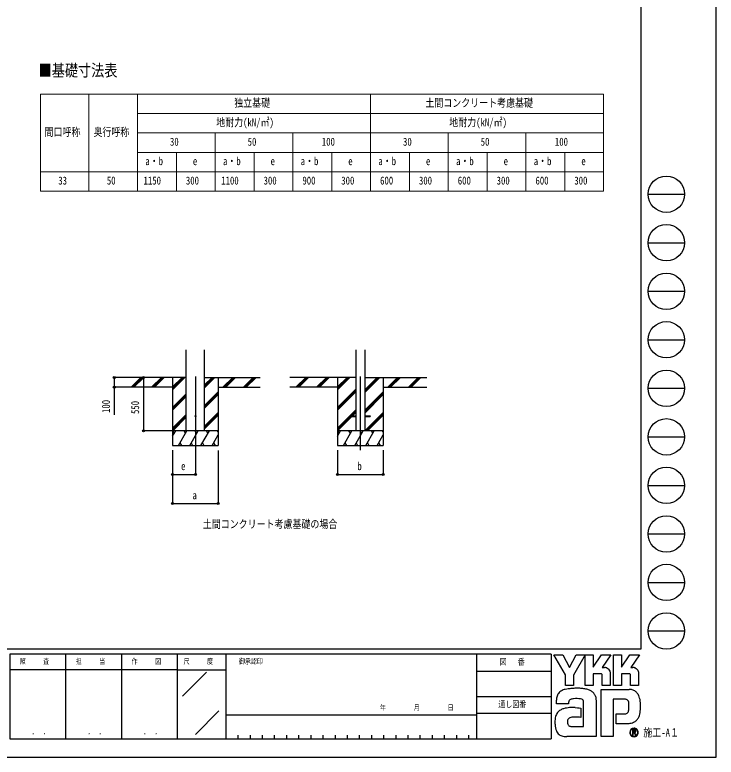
# Model space of a CAD drawing. Units: millimetres, scale not verified. Extents: x -10512 to 10512, y -7425 to 7425.
# Drawn here: x 3291 to 10512, y -7425 to 223 of the extents above; entities that cross this region are included whole.
import ezdxf
from ezdxf.enums import TextEntityAlignment as Align

# ---------------------------------------------------------------- set-up
doc = ezdxf.new("R2010")
doc.units = ezdxf.units.MM
doc.header["$LTSCALE"] = 40
doc.layers.add('0-1_TABLE1', color=7, linetype='Continuous', lineweight=18)
for name, color, linetype in [('0-2_USER1', 3, 'Continuous'), ('0-3_YKK_12', 2, 'Continuous'), ('0-4_YKK_13', 4, 'Continuous'), ('0-5_YKK_A1', 4, 'Continuous'), ('0-6_YKK_D', 6, 'Continuous'), ('0-7_YKK_ZWAK', 7, 'Continuous')]:
    doc.layers.add(name, color=color, linetype=linetype)
doc.styles.add('ＭＳ ゴシック', font='')
doc.styles.get('ＭＳ ゴシック').set_extended_font_data('MS Gothic')

msp = doc.modelspace()

# ---------------------------------------------------------------- linework, layer by layer
at = {"layer": '0-1_TABLE1'}
for p, q in [((3554.06, -593.99), (9354.06, -593.99)), ((3554.06, -593.99), (3554.06, -1593.99)), ((4054.06, -593.99), (4054.06, -1593.99)), ((4554.06, -593.99), (4554.06, -1593.99)), ((6954.06, -593.99), (6954.06, -1593.99)), ((4554.06, -793.99), (9354.06, -793.99)), ((4554.06, -993.99), (9354.06, -993.99)), ((5354.06, -993.99), (5354.06, -1593.99)), ((6154.06, -993.99), (6154.06, -1593.99)), ((7754.06, -993.99), (7754.06, -1593.99)), ((8554.06, -993.99), (8554.06, -1593.99)), ((4554.06, -1193.99), (9354.06, -1193.99)), ((4954.06, -1193.99), (4954.06, -1593.99)), ((5754.06, -1193.99), (5754.06, -1593.99)), ((6554.06, -1193.99), (6554.06, -1593.99)), ((7354.06, -1193.99), (7354.06, -1593.99)), ((8154.06, -1193.99), (8154.06, -1593.99)), ((8954.06, -1193.99), (8954.06, -1593.99)), ((3554.06, -1393.99), (9354.06, -1393.99)), ((3554.06, -1593.99), (9354.06, -1593.99))]:
    msp.add_line(p, q, dxfattribs=at)
msp.add_lwpolyline([(9354.06, -593.99), (9354.06, -1193.99), (9354.06, -1593.99)], dxfattribs=at)
at = {"layer": '0-3_YKK_12'}
for p, q in [((5149.85, -3503.29), (5149.85, -4262.5)), ((6848.31, -3503.29), (6848.31, -4262.5))]:
    msp.add_line(p, q, dxfattribs=at)
at = {"layer": '0-4_YKK_13'}
for p, q in [((6748.31, -3908), (6748.31, -3917)), ((6748.31, -3908), (6803.11, -3908)), ((6748.31, -3917), (6803.11, -3917)), ((6893.51, -3908), (6948.31, -3908)), ((6893.51, -3917), (6948.31, -3917)), ((6948.31, -3908), (6948.31, -3917))]:
    msp.add_line(p, q, dxfattribs=at)
msp.add_circle((5149.85, -3912.5), 5, dxfattribs=at)
at = {"layer": '0-5_YKK_A1'}
for p, q in [((5056.1, -4062.5), (5056.1, -3227.15)), ((5243.6, -4062.5), (5243.6, -3227.15)), ((6803.11, -3227.15), (6803.11, -4062.5)), ((6893.51, -3227.15), (6893.51, -4062.5)), ((5056.1, -3512.5), (4423.9, -3512.5)), ((4490.58, -3611.1), (4589.18, -3512.5)), ((4503.32, -3612.5), (4603.32, -3512.5)), ((4517.46, -3612.5), (4617.47, -3512.5)), ((4702.72, -3611.1), (4801.31, -3512.5)), ((4715.45, -3612.5), (4815.46, -3512.5)), ((4729.6, -3612.5), (4829.6, -3512.5)), ((4914.85, -3512.5), (4914.85, -4212.5)), ((4914.85, -3639.38), (5041.73, -3512.5)), ((4914.85, -3625.24), (5027.59, -3512.5)), ((4914.85, -3611.1), (5013.45, -3512.5)), ((5243.6, -3619), (5350.1, -3512.5)), ((5243.6, -3604.86), (5335.96, -3512.5)), ((5243.6, -3590.71), (5321.81, -3512.5)), ((5243.6, -3512.5), (5815.47, -3512.5)), ((5384.85, -3512.5), (5384.85, -4212.5)), ((5433.94, -3612.5), (5533.95, -3512.5)), ((5448.09, -3612.5), (5548.09, -3512.5)), ((5462.23, -3612.5), (5562.23, -3512.5)), ((5646.08, -3612.5), (5746.08, -3512.5)), ((5660.22, -3612.5), (5760.22, -3512.5)), ((5674.36, -3612.5), (5774.36, -3512.5)), ((6803.11, -3512.5), (6122.36, -3512.5)), ((6189.04, -3611.1), (6287.64, -3512.5)), ((6201.78, -3612.5), (6301.78, -3512.5)), ((6215.92, -3612.5), (6315.92, -3512.5)), ((6401.18, -3611.1), (6499.77, -3512.5)), ((6413.91, -3612.5), (6513.91, -3512.5)), ((6428.06, -3612.5), (6528.06, -3512.5)), ((6613.31, -3512.5), (6613.31, -4212.5)), ((6613.31, -3639.38), (6740.19, -3512.5)), ((6613.31, -3625.24), (6726.05, -3512.5)), ((6613.31, -3611.1), (6711.9, -3512.5)), ((6893.51, -3667.55), (7048.56, -3512.5)), ((6893.51, -3653.41), (7034.41, -3512.5)), ((6893.51, -3639.26), (7020.27, -3512.5)), ((6893.51, -3512.5), (7531.51, -3512.5)), ((7083.31, -3512.5), (7083.31, -4212.5)), ((7132.4, -3612.5), (7232.4, -3512.5)), ((7146.55, -3612.5), (7246.55, -3512.5)), ((7160.69, -3612.5), (7260.69, -3512.5)), ((7344.54, -3612.5), (7444.54, -3512.5)), ((7358.68, -3612.5), (7458.68, -3512.5)), ((7372.82, -3612.5), (7472.82, -3512.5)), ((4914.85, -3612.5), (4423.9, -3612.5)), ((5243.6, -3802.84), (5384.85, -3661.6)), ((5384.85, -3612.5), (5815.47, -3612.5)), ((6613.31, -3612.5), (6122.36, -3612.5)), ((6613.31, -3823.23), (6803.11, -3633.43)), ((6613.31, -3837.37), (6803.11, -3647.57)), ((6613.31, -3851.51), (6803.11, -3661.71)), ((6893.51, -3851.39), (7083.31, -3661.6)), ((7083.31, -3612.5), (7531.51, -3612.5)), ((4914.85, -3823.23), (5056.1, -3681.98)), ((4914.85, -3837.37), (5056.1, -3696.12)), ((4914.85, -3851.51), (5056.1, -3710.26)), ((5243.6, -3816.99), (5384.85, -3675.74)), ((5243.6, -3831.13), (5384.85, -3689.88)), ((6893.51, -3865.54), (7083.31, -3675.74)), ((6893.51, -3879.68), (7083.31, -3689.88)), ((4914.85, -4035.36), (5056.1, -3894.11)), ((5243.6, -4014.98), (5384.85, -3873.73)), ((5243.6, -4029.12), (5384.85, -3887.87)), ((6613.31, -4035.36), (6803.11, -3845.56)), ((6754.81, -3908), (6803.11, -3859.7)), ((6768.95, -3908), (6803.11, -3873.84)), ((6894.53, -4062.5), (7083.31, -3873.73)), ((6908.67, -4062.5), (7083.31, -3887.87)), ((4914.85, -4049.5), (5056.1, -3908.25)), ((4915.99, -4062.5), (5056.1, -3922.39)), ((5243.6, -4043.26), (5384.85, -3902.01)), ((6613.31, -4049.5), (6748.31, -3914.5)), ((6614.45, -4062.5), (6759.95, -3917)), ((6922.82, -4062.5), (7083.31, -3902.01)), ((5384.85, -4062.5), (4914.85, -4062.5)), ((4914.85, -4118.67), (4947.28, -4062.5)), ((4932.28, -4088.48), (4917.27, -4062.5)), ((4976.14, -4212.5), (5062.75, -4062.5)), ((5047.75, -4088.48), (5032.75, -4062.5)), ((5091.61, -4212.5), (5178.22, -4062.5)), ((5163.22, -4088.48), (5148.21, -4062.5)), ((5207.08, -4212.5), (5293.69, -4062.5)), ((5278.69, -4088.48), (5263.69, -4062.5)), ((5322.55, -4212.5), (5384.85, -4104.61)), ((5384.85, -4072.36), (5379.16, -4062.5)), ((7083.31, -4062.5), (6613.31, -4062.5)), ((6613.31, -4118.67), (6645.74, -4062.5)), ((6630.73, -4088.48), (6615.73, -4062.5)), ((6674.6, -4212.5), (6761.21, -4062.5)), ((6746.21, -4088.48), (6731.21, -4062.5)), ((6790.07, -4212.5), (6876.68, -4062.5)), ((6861.68, -4088.48), (6846.67, -4062.5)), ((6905.54, -4212.5), (6992.15, -4062.5)), ((6977.15, -4088.48), (6962.14, -4062.5)), ((7021.01, -4212.5), (7083.31, -4104.61)), ((7083.31, -4072.36), (7077.62, -4062.5)), ((4991.14, -4186.52), (5006.14, -4212.5)), ((5106.61, -4186.52), (5121.61, -4212.5)), ((5222.08, -4186.52), (5237.08, -4212.5)), ((5337.55, -4186.52), (5352.55, -4212.5)), ((6689.6, -4186.52), (6704.6, -4212.5)), ((6805.07, -4186.52), (6820.07, -4212.5)), ((6920.54, -4186.52), (6935.54, -4212.5)), ((7036.01, -4186.52), (7051.01, -4212.5)), ((4914.85, -4212.5), (5384.85, -4212.5)), ((6613.31, -4212.5), (7083.31, -4212.5))]:
    msp.add_line(p, q, dxfattribs=at)
at = {"layer": '0-6_YKK_D'}
for p, q in [((4489.51, -3512.5), (4313.85, -3512.5)), ((4648.79, -3512.5), (4613.85, -3512.5)), ((4614.85, -3512.5), (4614.85, -4062.5)), ((4489.51, -3612.5), (4313.85, -3612.5)), ((4913.85, -4062.5), (4613.85, -4062.5)), ((4914.85, -4262.5), (4914.85, -4513.5)), ((4914.85, -4262.5), (4914.85, -4813.5)), ((5149.85, -4264.53), (5149.85, -4513.5)), ((5384.85, -4266.57), (5384.85, -4813.5)), ((6613.31, -4262.5), (6613.31, -4513.5)), ((7083.31, -4262.5), (7083.31, -4513.5)), ((4914.85, -4512.5), (5149.85, -4512.5)), ((6613.31, -4512.5), (7083.31, -4512.5)), ((4914.85, -4812.5), (5384.85, -4812.5))]:
    msp.add_line(p, q, dxfattribs=at)
msp.add_lwpolyline([(4314.85, -3512.5), (4314.85, -3612.5), (4314.85, -3899)], dxfattribs=at)
for centre in [(4314.85, -3512.5), (4614.85, -3512.5), (4314.85, -3612.5), (4614.85, -4062.5), (4914.85, -4512.5), (5149.85, -4512.5), (6613.31, -4512.5), (7083.31, -4512.5), (4914.85, -4812.5), (5384.85, -4812.5)]:
    msp.add_circle(centre, 10.62, dxfattribs=at)
at = {"layer": '0-7_YKK_ZWAK'}
for p, q in [((9737.55, 6937.5), (9737.55, -6312.5)), ((9812.55, -1625), (10187.55, -1625)), ((9812.55, -2125), (10187.55, -2125)), ((9812.55, -2625), (10187.55, -2625)), ((9812.55, -3125), (10187.55, -3125)), ((9812.55, -3625), (10187.55, -3625)), ((9812.55, -4125), (10187.55, -4125)), ((9812.55, -4625), (10187.55, -4625)), ((9812.55, -5125), (10187.55, -5125)), ((9812.55, -5625), (10187.55, -5625)), ((9812.55, -6125), (10187.55, -6125)), ((9737.55, -6312.5), (-9762.45, -6312.5)), ((3812.55, -6362.5), (3812.55, -7237.5)), ((4387.55, -6362.5), (4387.55, -7237.5)), ((4962.55, -6362.5), (4962.55, -7237.5)), ((5462.55, -6362.5), (4962.55, -6362.5)), ((8043.8, -6362.5), (5462.55, -6362.5)), ((5462.55, -6362.5), (5462.55, -7237.5)), ((8043.8, -6362.5), (8043.8, -7237.5)), ((8812.55, -6362.5), (8043.8, -6362.5)), ((8812.55, -6362.5), (8812.55, -7237.5)), ((4962.55, -6525), (3237.55, -6525)), ((4962.55, -6525), (5462.55, -6525)), ((5017.76, -6795.73), (5262.59, -6550.9)), ((8043.8, -6537.5), (8812.55, -6537.5)), ((8043.8, -6800), (8812.55, -6800)), ((5151.68, -7189.97), (5392.23, -6949.42)), ((5462.55, -6987.5), (8043.8, -6987.5)), ((8812.55, -6975), (8043.8, -6975)), ((3237.55, -7237.5), (4962.55, -7237.5)), ((4962.55, -7237.5), (5462.55, -7237.5)), ((5462.55, -7237.5), (8043.8, -7237.5)), ((5587.55, -7200), (5587.55, -7237.5)), ((5712.55, -7200), (5712.55, -7237.5)), ((5837.55, -7200), (5837.55, -7237.5)), ((5962.55, -7200), (5962.55, -7237.5)), ((6087.55, -7200), (6087.55, -7237.5)), ((6212.55, -7200), (6212.55, -7237.5)), ((6337.55, -7200), (6337.55, -7237.5)), ((6462.55, -7200), (6462.55, -7237.5)), ((6587.55, -7200), (6587.55, -7237.5)), ((6712.55, -7200), (6712.55, -7237.5)), ((6837.55, -7200), (6837.55, -7237.5)), ((6962.55, -7200), (6962.55, -7237.5)), ((7087.55, -7200), (7087.55, -7237.5)), ((7212.55, -7200), (7212.55, -7237.5)), ((7337.55, -7200), (7337.55, -7237.5)), ((7462.55, -7200), (7462.55, -7237.5)), ((7587.55, -7200), (7587.55, -7237.5)), ((7712.55, -7200), (7712.55, -7237.5)), ((7837.55, -7200), (7837.55, -7237.5)), ((7962.55, -7200), (7962.55, -7237.5)), ((8043.8, -7237.5), (8812.55, -7237.5)), ((9666.68, -7209.95), (9666.68, -7209.95))]:
    msp.add_line(p, q, dxfattribs=at)
for points in [[(-10512.5, -7425), (10512.5, -7425), (10512.5, 7425), (-10512.5, 7425)], [(8840.05, -6370), (8932.08, -6370), (9001.18, -6500.25), (9070.1, -6370), (9162.19, -6370), (9044.18, -6579.98), (9044.18, -6685.33), (8960.24, -6685.33), (8960.24, -6577.14)]]:
    msp.add_lwpolyline(points, close=True, dxfattribs=at)
for points in [[(4962.55, -6362.5), (3237.55, -6362.5), (3237.55, -7237.5)], [(9326.37, -6566.52), (9246.92, -6566.52), (9246.92, -6685.24), (9162.29, -6685.24), (9162.29, -6370), (9246.92, -6370), (9246.92, -6498.96), (9330.17, -6370), (9429.6, -6370), (9340.4, -6500.53), (9343.56, -6500.53), (9347.05, -6500.53), (9350.63, -6500.53), (9354.08, -6500.53), (9357.16, -6500.53), (9359.65, -6500.53), (9361.31, -6500.53), (9361.92, -6500.53)], [(9618.78, -6566.52), (9539.42, -6566.52), (9539.42, -6685.33), (9454.74, -6685.33), (9454.74, -6370), (9539.42, -6370), (9539.42, -6498.96), (9622.58, -6370), (9722.01, -6370), (9632.81, -6500.53), (9636, -6500.53), (9639.51, -6500.53), (9643.09, -6500.53), (9646.53, -6500.53), (9649.6, -6500.53), (9652.08, -6500.53), (9653.73, -6500.53), (9654.33, -6500.53)], [(9386.26, -6505.53), (9396.37, -6511.31), (9404.93, -6518.83), (9411.81, -6527.8), (9416.89, -6537.87), (9420.03, -6548.74), (9421.1, -6560.09), (9421.1, -6685.55), (9338.53, -6685.55), (9338.53, -6578.52)], [(9678.7, -6505.53), (9688.84, -6511.31), (9697.44, -6518.83), (9704.35, -6527.8), (9709.46, -6537.87), (9712.62, -6548.74), (9713.7, -6560.09), (9713.7, -6685.33), (9630.93, -6685.33), (9630.93, -6578.52)], [(9572.17, -6828.77), (9452.98, -6828.77), (9452.98, -7212.5), (9328.08, -7212.5), (9328.08, -6726.98), (9618.38, -6726.98)], [(9269.27, -6797.91), (9272.82, -6812.25), (9274.83, -6827.61), (9275.46, -6843.97), (9275.46, -7212.5), (8973.88, -7212.5)], [(9696.78, -6761.28), (9704.93, -6771.56), (9711.03, -6781.52), (9715.29, -6790.54)], [(9011.99, -6830.78), (9006.18, -6834.05), (9001.65, -6838.04), (8998.22, -6842.71), (8995.73, -6847.99), (8994.01, -6853.83), (8992.9, -6860.17), (8992.23, -6866.97), (8991.82, -6874.17), (8866.86, -6874.47), (8867.23, -6857.38), (8867.92, -6838.18)], [(9059.87, -6913.82), (9083.52, -6915.38), (9102.11, -6917.46), (9114.28, -6919.42), (9118.63, -6920.58), (9118.63, -7016.18), (9104.81, -7014.72), (9089.64, -7013.9), (9074.12, -7013.58), (9059.22, -7013.63), (9045.92, -7013.91), (9035.21, -7014.27), (9028.06, -7014.59), (9025.46, -7014.73), (9014.66, -7016.71), (9005.34, -7019.8), (8997.51, -7024.03), (8991.17, -7029.42), (8986.32, -7035.99), (8982.96, -7043.76), (8981.09, -7052.75), (8980.71, -7062.98), (8981.91, -7074.22), (8984.29, -7083.52), (8987.73, -7091.04), (8992.07, -7096.97), (8997.15, -7101.49), (9002.83, -7104.76), (9008.97, -7106.98), (9015.4, -7108.31), (9148.16, -7108.31), (9148.16, -6862.68), (9148.19, -6857.81), (9147.94, -6853.05), (9147.32, -6848.47), (9146.25, -6844.12), (9144.66, -6840.06), (9142.46, -6836.37), (9139.59, -6833.1), (9135.97, -6830.31)], [(9135.97, -6830.31), (9128.18, -6827.25), (9115.73, -6824.67), (9099.85, -6822.75), (9081.77, -6821.74), (9062.71, -6821.82), (9043.91, -6823.21)], [(9614.57, -6902.49), (9614.41, -6886.58), (9613.65, -6872.24), (9611.86, -6859.66), (9608.59, -6848.98)], [(9686.41, -7052.43), (9674.87, -7061.39), (9662.86, -7068.44), (9650.46, -7073.7), (9637.75, -7077.3), (9624.84, -7079.36), (9611.8, -7080.02), (9483.4, -7080.02), (9483.4, -6979.16), (9555.8, -6979.16), (9569.15, -6978.97), (9580.89, -6977.83), (9590.97, -6974.88)], [(9686.52, -7156.49), (9686.45, -7155.03), (9686.27, -7153.62), (9685.97, -7152.26), (9685.55, -7150.97), (9685.01, -7149.75), (9684.35, -7148.59), (9683.58, -7147.52), (9682.7, -7146.53), (9681.54, -7145.51), (9680.26, -7144.62), (9678.85, -7143.86), (9677.33, -7143.23), (9675.7, -7142.74), (9673.96, -7142.39), (9672.12, -7142.18), (9670.19, -7142.11), (9651.25, -7142.11), (9651.25, -7197.85), (9656.97, -7197.85), (9656.97, -7147.79), (9670.19, -7147.79), (9671.56, -7147.84), (9672.84, -7147.97), (9674.04, -7148.19), (9675.16, -7148.5), (9676.18, -7148.89), (9677.11, -7149.36), (9677.94, -7149.92), (9678.66, -7150.56)], [(9680.9, -7156.49), (9680.55, -7159.17), (9679.59, -7161.28), (9678.15, -7162.89), (9676.37, -7164.06), (9674.36, -7164.86), (9672.26, -7165.35), (9670.21, -7165.6), (9668.32, -7165.67), (9663.36, -7165.67), (9665.86, -7169.92), (9682.23, -7198.04), (9688.78, -7198.04), (9673, -7170.98), (9674.48, -7170.68), (9675.89, -7170.31), (9677.23, -7169.86), (9678.49, -7169.33), (9679.67, -7168.72), (9680.77, -7168.04), (9681.78, -7167.28), (9682.7, -7166.44)]]:
    msp.add_lwpolyline(points, dxfattribs=at)
for centre in [(10000.05, -1625), (10000.05, -2125), (10000.05, -2625), (10000.05, -3125), (10000.05, -3625), (10000.05, -4125), (10000.05, -4625), (10000.05, -5125), (10000.05, -5625), (10000.05, -6125)]:
    msp.add_circle(centre, 187.5, dxfattribs=at)
for centre, radius, start, end in [((9362.04, -6562.97), 62.44, 78.26798, 90.11215), ((9654.45, -6563.08), 62.55, 78.27851, 90.10826), ((9326.81, -6578.23), 11.72, 358.57817, 92.1683), ((9362.93, -6558.43), 57.81, 66.19963, 78.22058), ((9619.27, -6578.18), 11.67, 358.29941, 92.43455), ((9655.31, -6558.7), 58.09, 66.2483, 78.23226), ((8993.23, -6906.73), 183.13, 100.93159, 107.35499), ((9055.13, -7207.04), 489.75, 97.86054, 101.37938), ((9084.19, -7408.95), 693.73, 94.90201, 97.9576), ((9086.17, -7425.11), 710, 91.6169, 94.94971), ((9083.42, -7310.15), 595.01, 87.51794, 91.66439), ((9091.15, -7144.44), 429.12, 81.92631, 87.59083), ((9113.97, -6988.08), 271.1, 73.67137, 82.05943), ((9147.82, -6874.79), 152.88, 60.60528, 73.9085), ((9613.64, -6860.53), 133.64, 78.73198, 87.96551), ((9617.56, -6840.49), 113.22, 69.03034, 78.69541), ((9017.6, -6839.67), 149.2, 163.48385, 171.57982), ((8979.01, -6828.22), 108.95, 152.2125, 163.4865), ((8962.34, -6819.6), 90.18, 138.03852, 152.12015), ((8962.33, -6820.02), 90.45, 122.60463, 137.83438), ((8974.29, -6839.36), 113.2, 108.37421, 122.42809), ((9161.67, -6847.16), 122.01, 52.17347, 59.90542), ((9174.06, -6831.12), 101.74, 43.55042, 52.14561), ((9180.89, -6824.52), 92.24, 34.48659, 43.50182), ((9180.94, -6824.38), 92.12, 25.58915, 34.43128), ((9172.74, -6828.22), 101.17, 17.43089, 25.54591), ((9621.21, -6830.75), 102.82, 59.39484, 68.9885), ((9622.9, -6827.78), 99.4, 50.3012, 59.3616), ((9622.28, -6828.48), 100.33, 42.05209, 50.28551), ((9572.73, -6857.03), 157.3, 14.76267, 25.00486), ((9094.51, -6851.15), 226.96, 171.55622, 176.72493), ((9044.98, -6909.07), 84.96, 102.4979, 112.84632), ((9061.41, -6979.98), 157.75, 96.37207, 102.75341), ((9572.85, -6890.03), 61.26, 77.94572, 90.63794), ((9578.18, -6865.04), 35.72, 60.20991, 77.92418), ((9581.63, -6858.55), 28.37, 39.8078, 59.75378), ((9576.78, -6862.26), 34.47, 22.65544, 39.38165), ((9476.25, -6883.32), 257.3, 7.9139, 14.95041), ((9379.89, -6897.34), 354.67, 2.54376, 8.01251), ((9324.66, -6900.24), 409.98, 357.76419, 2.60674), ((8958.69, -7029.07), 101.91, 130.60221, 141.94427), ((8964.69, -7036.28), 111.29, 120.60724, 130.53081), ((8976.54, -7056.43), 134.67, 112.58838, 120.58162), ((8992.48, -7094.75), 176.17, 106.61303, 112.59024), ((9017.56, -7179.03), 264.11, 99.87193, 106.59825), ((9031.61, -7258.18), 344.49, 94.78469, 99.91711), ((9038.45, -7336.93), 423.53, 90.80099, 94.81812), ((9039.49, -7395.56), 482.18, 87.57779, 90.82714), ((9550.12, -6932.85), 62.07, 334.00676, 347.34989), ((9481.24, -6916.9), 132.77, 347.14308, 355.40008), ((9330.51, -6903.94), 284.06, 355.2339, 0.29193), ((9422.87, -6911.98), 311.04, 347.15166, 352.97565), ((9340.42, -6901.25), 394.19, 352.8937, 357.82206), ((9095.33, -7058.72), 243.22, 174.55588, 182.47272), ((9022.45, -7051.74), 170.01, 164.97537, 174.56739), ((8981.14, -7040.72), 127.26, 153.89178, 164.94341), ((8962.32, -7031.67), 106.37, 142.04688, 153.80771), ((9579.3, -6948.57), 28.78, 293.91672, 314.09376), ((9575.37, -6945.11), 34, 314.78099, 333.92928), ((9588.53, -6945.72), 144.93, 318.67367, 325.29112), ((9625.9, -6973.56), 98.37, 326.23251, 339.61931), ((9533.51, -6937.79), 197.44, 339.22498, 347.31457), ((9231.24, -7056.58), 379.12, 181.90948, 187.89042), ((9071.73, -7079.01), 218.04, 187.80471, 196.36971), ((9603.07, -6958.47), 125.59, 311.57033, 318.66243), ((8987.51, -7103.89), 130.22, 196.3102, 208.20993), ((8950.84, -7123.41), 88.68, 208.29777, 223.35561), ((8942.57, -7130.69), 77.67, 223.64205, 239.63663), ((9666.75, -7170.47), 44.1, 90.09157, 179.92363), ((9666.49, -7170.52), 43.83, 179.86065, 225.14399), ((9666.48, -7170.33), 39.22, 134.8007, 180.12175), ((9666.32, -7170.58), 39.06, 179.75513, 225.29722), ((9666.59, -7170.11), 39.14, 89.86602, 135.149), ((9666.75, -7170.39), 44.02, 44.93442, 90.08536), ((9666.76, -7170.41), 39.44, 45.03108, 90.11509), ((9666.62, -7170.35), 39.6, 270.09072, 359.90926), ((9672.52, -7156.26), 8.38, 358.3894, 42.86139), ((9672.69, -7156.89), 13.84, 316.37674, 1.6565), ((9666.79, -7170.42), 39.43, 0.00643, 45.07115), ((9667.1, -7170.25), 43.68, 359.78949, 45.13288), ((9666.99, -7170.6), 43.78, 314.92572, 0.23508), ((8949.43, -7118.2), 91.91, 239.8785, 253.65355), ((8962, -7075.02), 136.89, 253.69102, 263.74909), ((8972.65, -6980.24), 232.26, 263.68487, 270.30455), ((9666.7, -7170.53), 43.98, 224.94536, 269.98445), ((9666.61, -7170.94), 39.01, 224.62822, 270.10973), ((9666.69, -7170.31), 44.2, 269.98802, 314.93777)]:
    msp.add_arc(centre, radius, start, end, dxfattribs=at)

# ---------------------------------------------------------------- texts
at = {"layer": '0-1_TABLE1', "style": 'ＭＳ ゴシック', "width": 0.8}
for s, p in [('独立基礎', (5550.06, -750.24)), ('土間コンクリート考慮基礎', (7518.06, -750.24)), ('地耐力(kN/㎡)', (5364.06, -950.24)), ('地耐力(kN/㎡)', (7764.06, -950.24)), ('間口呼称', (3597.06, -1050.24)), ('奥行呼称', (4100.06, -1050.24)), ('30', (4888.06, -1150.24)), ('50', (5688.06, -1150.24)), ('100', (6452.06, -1150.24)), ('30', (7288.06, -1150.24)), ('50', (8088.06, -1150.24)), ('100', (8852.06, -1150.24)), ('a・b', (4634.06, -1350.24)), ('e', (5124.06, -1350.24)), ('a・b', (5434.06, -1350.24)), ('e', (5924.06, -1350.24)), ('a・b', (6234.06, -1350.24)), ('e', (6724.06, -1350.24)), ('a・b', (7034.06, -1350.24)), ('e', (7524.06, -1350.24)), ('a・b', (7834.06, -1350.24)), ('e', (8324.06, -1350.24)), ('a・b', (8634.06, -1350.24)), ('e', (9124.06, -1350.24)), ('33', (3738.06, -1550.24)), ('50', (4238.06, -1550.24)), ('1150', (4616.06, -1550.24)), ('300', (5052.06, -1550.24)), ('1100', (5416.06, -1550.24)), ('300', (5852.06, -1550.24)), ('900', (6252.06, -1550.24)), ('300', (6652.06, -1550.24)), ('600', (7052.06, -1550.24)), ('300', (7452.06, -1550.24)), ('600', (7852.06, -1550.24)), ('300', (8252.06, -1550.24)), ('600', (8652.06, -1550.24)), ('300', (9052.06, -1550.24))]:
    msp.add_text(s, height=82.48, dxfattribs=at).set_placement(p, align=Align.BOTTOM_LEFT)
at = {"layer": '0-2_USER1', "style": 'ＭＳ ゴシック', "width": 0.8}
for s, height, p in [('■基礎寸法表', 123.8, (3536.05, -447.98)), ('土間コンクリート考慮基礎の場合', 82.48, (5225.96, -5090))]:
    msp.add_text(s, height=height, dxfattribs=at).set_placement(p, align=Align.BOTTOM_LEFT)
at = {"layer": '0-6_YKK_D', "style": 'ＭＳ ゴシック', "width": 0.8}
for s, p in [('100', (4294.85, -3879)), ('550', (4594.85, -3889.5))]:
    msp.add_text(s, height=82.48, rotation=90, dxfattribs=at).set_placement(p, align=Align.BOTTOM_LEFT)
for s, p in [('e', (5002.35, -4492.5)), ('b', (6818.31, -4492.5)), ('a', (5119.85, -4792.5))]:
    msp.add_text(s, height=82.48, dxfattribs=at).set_placement(p, align=Align.BOTTOM_LEFT)
at = {"layer": '0-7_YKK_ZWAK', "style": 'ＭＳ ゴシック', "width": 0.8}
for s, height, p in [('照     査', 54.99, (3341.05, -6481.25)), ('担     当', 54.99, (3918.05, -6481.25)), ('作     図', 54.99, (4493.05, -6481.25)), ('尺     度', 54.99, (5028.55, -6481.25)), ('御承認印', 54.99, (5597.85, -6481.25)), ('図\u3000 番', 64.15, (8283.51, -6493.75)), ('年        月        日', 54.99, (7049.77, -6958.04)), ('通し図番', 64.15, (8269.51, -6931.25)), ('． ．', 64.79, (3462.5, -7210.88)), ('． ．', 64.79, (4037.5, -7210.88)), ('． ．', 64.79, (4612.5, -7210.88)), ('施工-A１', 82.48, (9762.55, -7237.5))]:
    msp.add_text(s, height=height, dxfattribs=at).set_placement(p, align=Align.BOTTOM_LEFT)

doc.saveas('drawing.dxf')
